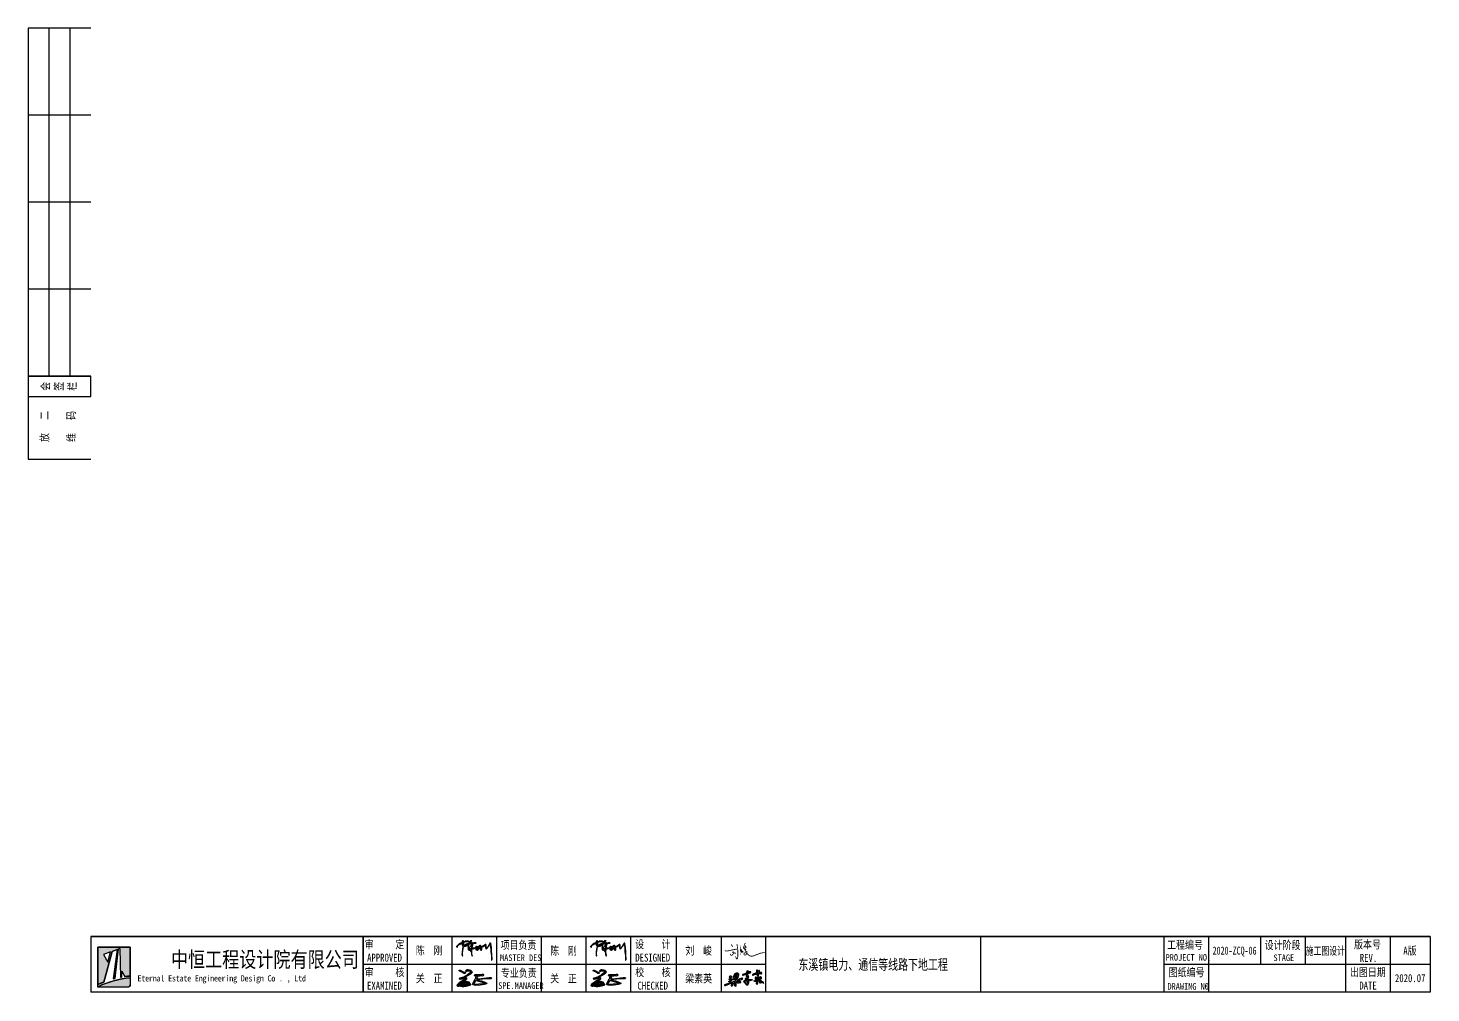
# Model space of a CAD drawing. Extents: x 1365 to 1768, y 184 to 461.
import ezdxf
from ezdxf.enums import TextEntityAlignment as Align

# ---------------------------------------------------------------- set-up
doc = ezdxf.new("R2010")
doc.units = 0
doc.header["$LTSCALE"] = 0.125
for name, color, linetype in [('pp-com', 7, 'Continuous'), ('PUB_TEXT', 7, 'Continuous'), ('PUB_TITLE', 4, 'Continuous'), ('TK', 7, 'Continuous')]:
    doc.layers.add(name, color=color, linetype=linetype)
doc.styles.add('统一文字', font='', dxfattribs={"width": 0.8})
doc.styles.get('统一文字').set_extended_font_data('SimSun')

# ---------------------------------------------------------------- blocks, each defined once
blk = doc.blocks.new('yu0')
at = {"layer": 'PUB_TEXT'}
h = blk.add_hatch(color=256, dxfattribs=at)
h.paths.add_polyline_path([(-695346, -302765), (-695346, -302276), (-695891, -302276), (-695891, -302910), (-695790, -302866), (-695653, -302351), (-695567, -302320), (-695632, -302814), (-695608, -302808), (-695552, -302314), (-695521, -302303), (-695508, -302786), (-695491, -302783), (-695490, -302683), (-695439, -302775), (-695346, -302765)])
h.paths.add_polyline_path([(-695722, -302533), (-695678, -302359), (-695796, -302402), (-695722, -302533)], flags=16)
h = blk.add_hatch(color=256, dxfattribs=at)
edge = h.paths.add_edge_path()
edge.add_line((-695346, -302795), (-695346, -302905))
edge.add_arc((-695396, -302905), 50, 270, 359.9999, ccw=False)
edge.add_line((-695396, -302955), (-695891, -302955))
edge.add_line((-695891, -302955), (-695891, -302945))
edge.add_arc((-695198, -304401), 1613, 95.2524, 115.4277, ccw=False)
edge.add_line((-695346, -302795), (-695346, -302795))
for p, q in [((-695521, -302303), (-695552, -302314)), ((-695521, -302303), (-695508, -302786)), ((-695678, -302359), (-695796, -302402)), ((-695796, -302402), (-695722, -302533)), ((-695653, -302351), (-695790, -302866)), ((-695722, -302533), (-695678, -302359)), ((-695567, -302320), (-695653, -302351)), ((-695567, -302320), (-695632, -302814)), ((-695552, -302314), (-695608, -302808)), ((-695490, -302683), (-695491, -302783)), ((-695490, -302683), (-695439, -302775))]:
    blk.add_line(p, q, dxfattribs=at)
for points in [[(-695346, -302765), (-695346, -302276), (-695891, -302276), (-695891, -302910), (-695790, -302866), (-695653, -302351), (-695567, -302320), (-695632, -302814), (-695608, -302808), (-695552, -302314), (-695521, -302303), (-695508, -302786), (-695491, -302783), (-695490, -302683), (-695439, -302775), (-695346, -302765)], [(-695722, -302533), (-695678, -302359), (-695796, -302402), (-695722, -302533)]]:
    blk.add_lwpolyline(points, close=True, dxfattribs=at)
for points in [[(-695891, -302276), (-695346, -302276), (-695346, -302905, -0.414214), (-695396, -302955), (-695891, -302955)], [(-695346, -302795), (-695346, -302905, -0.414213), (-695396, -302955), (-695891, -302955), (-695891, -302945, -0.08826), (-695346, -302795)]]:
    blk.add_lwpolyline(points, format="xyb", close=True, dxfattribs=at)
for centre, radius, start, end in [((-695236, -304278), 1517, 99.666, 100.3024), ((-695236, -304278), 1517, 94.1347, 97.664), ((-695198, -304401), 1613, 95.2524, 115.4277), ((-695236, -304278), 1517, 111.4156, 115.5581), ((-695236, -304278), 1517, 104.1709, 105.1224)]:
    blk.add_arc(centre, radius, start, end, dxfattribs=at)
blk = doc.blocks.new('cg')
h = blk.add_hatch(color=256)
h.dxf.hatch_style = 1
h.paths.add_polyline_path([(271372, 17706), (271376, 17714), (271376, 17726), (271399, 17755), (271507, 17819), (271508, 17810), (271508, 17804), (271504, 17780), (271512, 17764), (271517, 17753), (271541, 17733), (271539, 17735), (271534, 17730), (271522, 17630), (271511, 17574), (271508, 17538), (271508, 17477), (271512, 17473), (271513, 17460), (271519, 17456), (271526, 17456), (271526, 17461), (271525, 17465), (271520, 17469), (271520, 17475), (271520, 17480), (271516, 17484), (271516, 17512), (271520, 17512), (271521, 17539), (271546, 17712), (271558, 17726), (271591, 17725), (271607, 17730), (271642, 17742), (271668, 17751), (271692, 17776), (271696, 17775), (271681, 17696), (271677, 17663), (271684, 17663), (271693, 17662), (271796, 17763), (271796, 17763), (271800, 17764), (271801, 17757), (271797, 17752), (271787, 17728), (271784, 17707), (271780, 17679), (271780, 17662), (271777, 17659), (271687, 17642), (271687, 17624), (271699, 17623), (271717, 17617), (271738, 17604), (271759, 17573), (271777, 17541), (271777, 17509), (271782, 17487), (271791, 17449), (271807, 17449), (271807, 17458), (271803, 17464), (271794, 17506), (271791, 17565), (271794, 17645), (271794, 17654), (271830, 17653), (271902, 17680), (271902, 17636), (271909, 17628), (271920, 17628), (271930, 17628), (271936, 17640), (271936, 17640), (271936, 17626), (271944, 17620), (271950, 17618), (271957, 17618), (271985, 17648), (271998, 17679), (271998, 17679), (272049, 17615), (272062, 17615), (272072, 17621), (272073, 17699), (272116, 17718), (272162, 17749), (272173, 17756), (272183, 17756), (272183, 17744), (272183, 17739), (272183, 17734), (272183, 17681), (272192, 17659), (272211, 17653), (272221, 17659), (272270, 17716), (272293, 17762), (272301, 17779), (272309, 17788), (272320, 17788), (272334, 17632), (272336, 17563), (272352, 17461), (272355, 17358), (272351, 17349), (272351, 17338), (272351, 17327), (272362, 17332), (272362, 17342), (272362, 17342), (272369, 17350), (272364, 17499), (272358, 17584), (272351, 17683), (272334, 17806), (272333, 17815), (272326, 17820), (272320, 17824), (272287, 17773), (272256, 17722), (272243, 17702), (272228, 17690), (272228, 17682), (272222, 17677), (272213, 17673), (272206, 17673), (272201, 17678), (272201, 17685), (272201, 17689), (272199, 17762), (272193, 17773), (272183, 17773), (272099, 17724), (272087, 17718), (272081, 17715), (272071, 17711), (272063, 17711), (272054, 17734), (272049, 17741), (272037, 17747), (272020, 17747), (272015, 17747), (272000, 17737), (271987, 17727), (271968, 17708), (271950, 17708), (271942, 17707), (271942, 17666), (271938, 17661), (271927, 17651), (271921, 17647), (271918, 17647), (271915, 17660), (271915, 17673), (271917, 17683), (271918, 17688), (271921, 17696), (271926, 17702), (271930, 17706), (271930, 17713), (271922, 17718), (271915, 17718), (271909, 17718), (271904, 17709), (271904, 17701), (271904, 17693), (271900, 17693), (271865, 17677), (271845, 17673), (271819, 17669), (271810, 17669), (271801, 17673), (271797, 17680), (271815, 17755), (271819, 17772), (271821, 17783), (271814, 17786), (271802, 17784), (271785, 17772), (271737, 17718), (271720, 17699), (271705, 17690), (271694, 17684), (271694, 17709), (271712, 17786), (271744, 17797), (271756, 17801), (271781, 17801), (271819, 17807), (271841, 17810), (271871, 17815), (271891, 17815), (271903, 17820), (271911, 17823), (271898, 17830), (271881, 17830), (271860, 17826), (271835, 17820), (271811, 17822), (271786, 17822), (271764, 17817), (271752, 17814), (271736, 17810), (271723, 17810), (271735, 17843), (271747, 17855), (271752, 17861), (271767, 17866), (271780, 17871), (271794, 17879), (271794, 17887), (271785, 17887), (271769, 17886), (271749, 17883), (271738, 17875), (271730, 17864), (271723, 17855), (271723, 17850), (271711, 17858), (271705, 17862), (271690, 17872), (271671, 17872), (271621, 17875), (271599, 17870), (271585, 17863), (271558, 17858), (271552, 17858), (271546, 17881), (271546, 17881), (271528, 17885), (271518, 17879), (271515, 17870), (271512, 17861), (271512, 17842), (271512, 17836), (271465, 17817), (271427, 17793), (271384, 17758), (271363, 17738), (271350, 17723), (271347, 17721), (271344, 17716), (271347, 17710), (271353, 17706), (271363, 17702), (271374, 17702), (271372, 17706)])
h.paths.add_polyline_path([(271755, 17631), (271770, 17632), (271777, 17618), (271779, 17606), (271779, 17594), (271763, 17605), (271747, 17616), (271746, 17631)], flags=16)
h.paths.add_polyline_path([(271575, 17741), (271605, 17756), (271618, 17762), (271629, 17767), (271644, 17771), (271649, 17773), (271659, 17778), (271668, 17778), (271671, 17778), (271671, 17771), (271666, 17771), (271655, 17766), (271647, 17762), (271637, 17756), (271624, 17749), (271614, 17744), (271601, 17742), (271587, 17739), (271575, 17741)], flags=16)
h.paths.add_polyline_path([(271555, 17753), (271556, 17836), (271559, 17842), (271565, 17847), (271630, 17860), (271646, 17860), (271670, 17860), (271681, 17859), (271691, 17853), (271701, 17847), (271713, 17839), (271713, 17822), (271713, 17812), (271697, 17799), (271658, 17799), (271643, 17789), (271628, 17789), (271610, 17780), (271597, 17772), (271580, 17762), (271571, 17757), (271555, 17753)], flags=16)
h.paths.add_polyline_path([(271518, 17822), (271520, 17825), (271527, 17828), (271532, 17831), (271535, 17833), (271539, 17826), (271539, 17823), (271539, 17755), (271534, 17758), (271530, 17762), (271523, 17774), (271520, 17777), (271520, 17782), (271518, 17785), (271518, 17822)], flags=16)
h.paths.add_polyline_path([(271534, 17866), (271529, 17863), (271528, 17860), (271525, 17857), (271524, 17852), (271525, 17847), (271527, 17845), (271530, 17845), (271533, 17845), (271535, 17850), (271537, 17855), (271539, 17860), (271539, 17864), (271537, 17866), (271534, 17866)], flags=16)
h.paths.add_polyline_path([(271981, 17681), (271976, 17687), (271972, 17684), (271964, 17678), (271955, 17670), (271948, 17664), (271948, 17652), (271943, 17643), (271943, 17636), (271950, 17636), (271957, 17636), (271965, 17648), (271975, 17662), (271975, 17672), (271983, 17678)], flags=16)
h.paths.add_polyline_path([(271999, 17716), (272008, 17725), (272015, 17732), (272028, 17729), (272039, 17727), (272044, 17718), (272048, 17709), (272044, 17707), (272034, 17704), (272027, 17703), (272016, 17703), (272009, 17703), (272006, 17708), (271999, 17715)], flags=16)
h.paths.add_polyline_path([(272017, 17680), (272019, 17684), (272027, 17684), (272041, 17688), (272046, 17690), (272057, 17690), (272057, 17677), (272059, 17663), (272063, 17646), (272058, 17636), (272054, 17631), (272047, 17635), (272039, 17650), (272032, 17663), (272023, 17671), (272017, 17680)], flags=16)
for points in [[(271372, 17706), (271376, 17714), (271376, 17726), (271399, 17755), (271507, 17819), (271508, 17810), (271508, 17804), (271504, 17780), (271512, 17764), (271517, 17753), (271541, 17733), (271539, 17735), (271534, 17730), (271522, 17630), (271511, 17574), (271508, 17538), (271508, 17477), (271512, 17473), (271513, 17460), (271519, 17456), (271526, 17456), (271526, 17461), (271525, 17465), (271520, 17469), (271520, 17475), (271520, 17480), (271516, 17484), (271516, 17512), (271520, 17512), (271521, 17539), (271546, 17712), (271558, 17726), (271591, 17725), (271607, 17730), (271642, 17742), (271668, 17751), (271692, 17776), (271696, 17775), (271681, 17696), (271677, 17663), (271684, 17663), (271693, 17662), (271796, 17763), (271796, 17763), (271800, 17764), (271801, 17757), (271797, 17752), (271787, 17728), (271784, 17707), (271780, 17679), (271780, 17662), (271777, 17659), (271687, 17642), (271687, 17624), (271699, 17623), (271717, 17617), (271738, 17604), (271759, 17573), (271777, 17541), (271777, 17509), (271782, 17487), (271791, 17449), (271807, 17449), (271807, 17458), (271803, 17464), (271794, 17506), (271791, 17565), (271794, 17645), (271794, 17654), (271830, 17653), (271902, 17680), (271902, 17636), (271909, 17628), (271920, 17628), (271930, 17628), (271936, 17640), (271936, 17640), (271936, 17626), (271944, 17620), (271950, 17618), (271957, 17618), (271985, 17648), (271998, 17679), (271998, 17679), (272049, 17615), (272062, 17615), (272072, 17621), (272073, 17699), (272116, 17718), (272162, 17749), (272173, 17756), (272183, 17756), (272183, 17744), (272183, 17739), (272183, 17734), (272183, 17681), (272192, 17659), (272211, 17653), (272221, 17659), (272270, 17716), (272293, 17762), (272301, 17779), (272309, 17788), (272320, 17788), (272334, 17632), (272336, 17563), (272352, 17461), (272355, 17358), (272351, 17349), (272351, 17338), (272351, 17327), (272362, 17332), (272362, 17342), (272362, 17342), (272369, 17350), (272364, 17499), (272358, 17584), (272351, 17683), (272334, 17806), (272333, 17815), (272326, 17820), (272320, 17824), (272287, 17773), (272256, 17722), (272243, 17702), (272228, 17690), (272228, 17682), (272222, 17677), (272213, 17673), (272206, 17673), (272201, 17678), (272201, 17685), (272201, 17689), (272199, 17762), (272193, 17773), (272183, 17773), (272099, 17724), (272087, 17718), (272081, 17715), (272071, 17711), (272063, 17711), (272054, 17734), (272049, 17741), (272037, 17747), (272020, 17747), (272015, 17747), (272000, 17737), (271987, 17727), (271968, 17708), (271950, 17708), (271942, 17707), (271942, 17666), (271938, 17661), (271927, 17651), (271921, 17647), (271918, 17647), (271915, 17660), (271915, 17673), (271917, 17683), (271918, 17688), (271921, 17696), (271926, 17702), (271930, 17706), (271930, 17713), (271922, 17718), (271915, 17718), (271909, 17718), (271904, 17709), (271904, 17701), (271904, 17693), (271900, 17693), (271865, 17677), (271845, 17673), (271819, 17669), (271810, 17669), (271801, 17673), (271797, 17680), (271815, 17755), (271819, 17772), (271821, 17783), (271814, 17786), (271802, 17784), (271785, 17772), (271737, 17718), (271720, 17699), (271705, 17690), (271694, 17684), (271694, 17709), (271712, 17786), (271744, 17797), (271756, 17801), (271781, 17801), (271819, 17807), (271841, 17810), (271871, 17815), (271891, 17815), (271903, 17820), (271911, 17823), (271898, 17830), (271881, 17830), (271860, 17826), (271835, 17820), (271811, 17822), (271786, 17822), (271764, 17817), (271752, 17814), (271736, 17810), (271723, 17810), (271735, 17843), (271747, 17855), (271752, 17861), (271767, 17866), (271780, 17871), (271794, 17879), (271794, 17887), (271785, 17887), (271769, 17886), (271749, 17883), (271738, 17875), (271730, 17864), (271723, 17855), (271723, 17850), (271711, 17858), (271705, 17862), (271690, 17872), (271671, 17872), (271621, 17875), (271599, 17870), (271585, 17863), (271558, 17858), (271552, 17858), (271546, 17881), (271546, 17881), (271528, 17885), (271518, 17879), (271515, 17870), (271512, 17861), (271512, 17842), (271512, 17836), (271465, 17817), (271427, 17793), (271384, 17758), (271363, 17738), (271350, 17723), (271347, 17721), (271344, 17716), (271347, 17710), (271353, 17706), (271363, 17702), (271374, 17702), (271372, 17706)], [(271518, 17822), (271520, 17825), (271527, 17828), (271532, 17831), (271535, 17833), (271539, 17826), (271539, 17823), (271539, 17755), (271534, 17758), (271530, 17762), (271523, 17774), (271520, 17777), (271520, 17782), (271518, 17785), (271518, 17822)], [(271534, 17866), (271529, 17863), (271528, 17860), (271525, 17857), (271524, 17852), (271525, 17847), (271527, 17845), (271530, 17845), (271533, 17845), (271535, 17850), (271537, 17855), (271539, 17860), (271539, 17864), (271537, 17866), (271534, 17866)], [(271555, 17753), (271556, 17836), (271559, 17842), (271565, 17847), (271630, 17860), (271646, 17860), (271670, 17860), (271681, 17859), (271691, 17853), (271701, 17847), (271713, 17839), (271713, 17822), (271713, 17812), (271697, 17799), (271658, 17799), (271643, 17789), (271628, 17789), (271610, 17780), (271597, 17772), (271580, 17762), (271571, 17757), (271555, 17753)], [(271575, 17741), (271605, 17756), (271618, 17762), (271629, 17767), (271644, 17771), (271649, 17773), (271659, 17778), (271668, 17778), (271671, 17778), (271671, 17771), (271666, 17771), (271655, 17766), (271647, 17762), (271637, 17756), (271624, 17749), (271614, 17744), (271601, 17742), (271587, 17739), (271575, 17741)], [(271755, 17631), (271770, 17632), (271777, 17618), (271779, 17606), (271779, 17594), (271763, 17605), (271747, 17616), (271746, 17631)], [(271981, 17681), (271976, 17687), (271972, 17684), (271964, 17678), (271955, 17670), (271948, 17664), (271948, 17652), (271943, 17643), (271943, 17636), (271950, 17636), (271957, 17636), (271965, 17648), (271975, 17662), (271975, 17672), (271983, 17678)], [(271999, 17716), (272008, 17725), (272015, 17732), (272028, 17729), (272039, 17727), (272044, 17718), (272048, 17709), (272044, 17707), (272034, 17704), (272027, 17703), (272016, 17703), (272009, 17703), (272006, 17708), (271999, 17715)], [(272017, 17680), (272019, 17684), (272027, 17684), (272041, 17688), (272046, 17690), (272057, 17690), (272057, 17677), (272059, 17663), (272063, 17646), (272058, 17636), (272054, 17631), (272047, 17635), (272039, 17650), (272032, 17663), (272023, 17671), (272017, 17680)]]:
    blk.add_lwpolyline(points, close=True)
blk = doc.blocks.new('lsy')
h = blk.add_hatch(color=256)
h.dxf.hatch_style = 1
h.paths.add_polyline_path([(271583, 16899), (271592, 16889), (271602, 16889), (271621, 16889), (271632, 16886), (271642, 16893), (271642, 16907), (271630, 16918), (271612, 16918), (271598, 16918), (271583, 16899)], flags=17)
h.paths.add_polyline_path([(271592, 16857), (271639, 16856), (271648, 16856), (271648, 16851), (271648, 16844), (271631, 16840), (271621, 16838), (271612, 16835), (271599, 16833), (271588, 16839), (271588, 16845), (271584, 16855), (271592, 16857)], flags=17)
h.paths.add_polyline_path([(271590, 16801), (271599, 16799), (271601, 16807), (271620, 16815), (271635, 16821), (271657, 16843), (271662, 16849), (271667, 16854), (271672, 16854), (271675, 16849), (271671, 16843), (271657, 16831), (271650, 16824), (271638, 16813), (271615, 16793), (271606, 16787), (271594, 16782), (271585, 16782), (271575, 16782), (271575, 16791), (271575, 16797), (271575, 16801), (271590, 16801)], flags=17)
h.paths.add_polyline_path([(271679, 16912), (271679, 16902), (271680, 16891), (271687, 16889), (271693, 16889), (271707, 16897), (271720, 16900), (271733, 16902), (271736, 16902), (271739, 16889), (271739, 16884), (271714, 16857), (271704, 16853), (271698, 16847), (271685, 16851), (271687, 16843), (271691, 16839), (271698, 16839), (271718, 16847), (271730, 16852), (271740, 16867), (271748, 16879), (271755, 16892), (271759, 16900), (271765, 16898), (271769, 16896), (271775, 16910), (271766, 16914), (271766, 16934), (271750, 16939), (271747, 16932), (271751, 16923), (271754, 16919), (271738, 16918), (271723, 16918), (271711, 16918), (271704, 16911), (271696, 16911), (271688, 16911), (271679, 16911), (271679, 16902), (271680, 16891)], flags=17)
h.paths.add_polyline_path([(271703, 16925), (271712, 16929), (271715, 16935), (271715, 16944), (271719, 16950), (271739, 16960), (271753, 16966), (271772, 16969), (271786, 16969), (271795, 16969), (271795, 16957), (271779, 16896), (271770, 16871), (271745, 16832), (271735, 16832), (271728, 16832), (271731, 16798), (271473, 16712), (271477, 16702), (271487, 16696), (271496, 16696), (271661, 16759), (271668, 16762), (271676, 16757), (271663, 16750), (271648, 16741), (271642, 16725), (271640, 16713), (271636, 16699), (271636, 16690), (271647, 16686), (271657, 16686), (271662, 16695), (271662, 16709), (271662, 16723), (271671, 16734), (271678, 16742), (271686, 16745), (271695, 16749), (271699, 16740), (271705, 16714), (271707, 16702), (271721, 16691), (271742, 16679), (271755, 16686), (271752, 16758), (271753, 16767), (271753, 16772), (271774, 16771), (271787, 16763), (271805, 16762), (271823, 16762), (271843, 16766), (271866, 16772), (271866, 16782), (271843, 16782), (271827, 16782), (271807, 16777), (271786, 16785), (271768, 16785), (271761, 16792), (271861, 16831), (271887, 16844), (271900, 16852), (271910, 16859), (271897, 16879), (271889, 16871), (271866, 16860), (271843, 16853), (271830, 16849), (271805, 16831), (271778, 16823), (271759, 16817), (271756, 16828), (271789, 16874), (271807, 16925), (271815, 16948), (271813, 16968), (271799, 16981), (271791, 16989), (271771, 16989), (271751, 16989), (271716, 16972), (271709, 16959), (271704, 16951), (271701, 16939), (271699, 16934), (271695, 16928), (271698, 16925), (271703, 16925)])
h.paths.add_polyline_path([(271708, 16774), (271707, 16765), (271711, 16752), (271716, 16743), (271724, 16730), (271724, 16711), (271724, 16704), (271733, 16704), (271737, 16712), (271737, 16724), (271739, 16741), (271739, 16756), (271738, 16766), (271738, 16775), (271723, 16780), (271717, 16780), (271708, 16774)], flags=16)
h.paths.add_polyline_path([(271911, 16960), (271905, 16955), (271905, 16948), (271905, 16939), (271915, 16936), (271921, 16940), (271945, 16948), (271962, 16957), (271987, 16965), (271994, 16967), (271998, 16972), (272005, 16967), (272005, 16953), (272005, 16941), (272000, 16933), (271994, 16933), (271987, 16930), (271987, 16918), (271992, 16912), (272002, 16912), (272006, 16921), (272004, 16916), (272004, 16899), (272004, 16889), (272004, 16880), (272012, 16880), (272019, 16894), (272019, 16906), (272019, 16918), (272019, 16918), (272033, 16911), (272033, 16903), (272033, 16893), (272034, 16883), (272020, 16866), (272016, 16860), (272004, 16860), (271993, 16859), (271993, 16851), (271992, 16844), (272007, 16844), (272021, 16851), (272035, 16867), (272041, 16878), (272046, 16889), (272053, 16906), (272048, 16919), (272036, 16934), (272026, 16934), (272021, 16946), (272021, 16977), (272028, 16981), (272042, 16985), (272086, 16998), (272097, 17006), (272097, 17018), (272083, 17018), (272071, 17018), (272062, 17018), (272050, 17031), (272037, 17037), (272026, 17042), (272009, 17035), (272003, 17027), (271999, 17012), (271999, 16999), (271997, 16991), (271911, 16960)])
h.paths.add_polyline_path([(272036, 17022), (272025, 17017), (272021, 17010), (272021, 17003), (272021, 16997), (272025, 16995), (272041, 16998), (272052, 17003), (272063, 17006), (272059, 17013), (272050, 17018), (272041, 17021), (272036, 17022)], flags=16)
h.paths.add_polyline_path([(271989, 16851), (271985, 16860), (271983, 16865), (271970, 16860), (271966, 16853), (271969, 16844), (271976, 16836), (271980, 16831), (271980, 16825), (271974, 16820), (271940, 16808), (271930, 16794), (271932, 16787), (272000, 16712), (272013, 16712), (272027, 16712), (272034, 16712), (272047, 16742), (272050, 16757), (272050, 16774), (272036, 16792), (272027, 16803), (272022, 16810), (272022, 16810), (272050, 16817), (272087, 16817), (272142, 16831), (272005, 16831), (271991, 16838), (271988, 16843), (271988, 16847), (271989, 16851)])
h.paths.add_polyline_path([(271983, 16805), (271988, 16808), (271998, 16808), (272006, 16804), (272006, 16797), (272015, 16787), (272015, 16778), (272024, 16769), (272024, 16759), (272032, 16744), (272032, 16733), (272017, 16725), (272006, 16729), (271998, 16738), (271986, 16749), (271974, 16756), (271966, 16760), (271963, 16774), (271960, 16786), (271960, 16794), (271968, 16799), (271983, 16805), (271985, 16807)], flags=16)
h.paths.add_polyline_path([(272151, 16964), (272145, 16960), (272142, 16951), (272143, 16944), (272143, 16944), (272153, 16944), (272161, 16947), (272174, 16952), (272191, 16960), (272203, 16964), (272217, 16970), (272240, 16980), (272247, 16980), (272252, 16973), (272252, 16960), (272252, 16938), (272260, 16929), (272268, 16929), (272264, 16913), (272274, 16918), (272281, 16932), (272281, 16950), (272287, 16968), (272289, 16977), (272294, 16982), (272312, 16982), (272329, 16983), (272339, 16979), (272339, 16972), (272357, 16972), (272362, 16983), (272351, 17003), (272323, 17007), (272301, 17007), (272294, 17003), (272294, 17016), (272294, 17026), (272303, 17035), (272302, 17053), (272286, 17051), (272280, 17044), (272275, 17028), (272275, 17013), (272271, 17003), (272262, 17003), (272262, 17028), (272258, 17049), (272256, 17059), (272237, 17059), (272237, 17050), (272237, 17036), (272237, 17019), (272241, 16998), (272233, 16997), (272151, 16964)])
h.paths.add_polyline_path([(272273, 16982), (272263, 16982), (272261, 16974), (272260, 16968), (272263, 16956), (272267, 16956), (272271, 16961), (272273, 16968), (272273, 16976), (272273, 16982), (272273, 16982)], flags=16)
h.paths.add_polyline_path([(272226, 16900), (272217, 16899), (272214, 16896), (272207, 16892), (272202, 16883), (272202, 16877), (272202, 16853), (272212, 16847), (272218, 16843), (272229, 16839), (272240, 16839), (272254, 16845), (272251, 16852), (272238, 16853), (272228, 16853), (272221, 16864), (272216, 16872), (272216, 16877), (272220, 16882), (272226, 16885), (272232, 16889), (272232, 16896), (272226, 16900)], flags=17)
h.paths.add_polyline_path([(272271, 16907), (272278, 16908), (272285, 16903), (272291, 16896), (272294, 16892), (272285, 16887), (272285, 16887), (272277, 16877), (272276, 16867), (272276, 16842), (272276, 16842), (272276, 16842), (272269, 16817), (272269, 16817), (272296, 16818), (272319, 16818), (272343, 16818), (272343, 16818), (272343, 16806), (272323, 16798), (272310, 16795), (272287, 16798), (272269, 16800), (272269, 16800), (272261, 16777), (272260, 16764), (272260, 16748), (272250, 16729), (272247, 16722), (272236, 16740), (272236, 16748), (272236, 16760), (272244, 16776), (272244, 16790), (272207, 16790), (272195, 16790), (272185, 16798), (272175, 16806), (272178, 16811), (272178, 16811), (272197, 16819), (272211, 16826), (272230, 16827), (272243, 16830), (272253, 16832), (272258, 16833), (272268, 16846), (272262, 16850), (272262, 16860), (272262, 16881), (272269, 16895), (272271, 16907)])
h.paths.add_polyline_path([(272249, 16820), (272232, 16818), (272223, 16816), (272222, 16812), (272230, 16811), (272243, 16811), (272251, 16811), (272253, 16816), (272253, 16821), (272249, 16820)], flags=16)
h.paths.add_polyline_path([(272274, 16824), (272300, 16835), (272306, 16838), (272323, 16845), (272332, 16850), (272344, 16859), (272351, 16865), (272355, 16876), (272355, 16891), (272348, 16895), (272339, 16901), (272326, 16901), (272314, 16893), (272298, 16886), (272288, 16882), (272287, 16877), (272280, 16871), (272278, 16837), (272274, 16824)])
h.paths.add_polyline_path([(272285, 16864), (272288, 16869), (272301, 16877), (272309, 16882), (272322, 16883), (272333, 16883), (272336, 16876), (272332, 16868), (272319, 16858), (272304, 16847), (272290, 16847), (272282, 16843), (272282, 16843), (272280, 16852), (272280, 16857), (272285, 16864), (272285, 16864)], flags=16)
h.paths.add_polyline_path([(272316, 16763), (272332, 16764), (272346, 16765), (272364, 16765), (272379, 16765), (272387, 16765), (272393, 16758), (272398, 16750), (272407, 16746), (272407, 16746), (272404, 16762), (272397, 16776), (272384, 16784), (272362, 16788), (272336, 16788), (272313, 16788), (272308, 16788), (272306, 16775), (272308, 16769), (272316, 16763), (272332, 16764)])
for points in [[(271703, 16925), (271712, 16929), (271715, 16935), (271715, 16944), (271719, 16950), (271739, 16960), (271753, 16966), (271772, 16969), (271786, 16969), (271795, 16969), (271795, 16957), (271779, 16896), (271770, 16871), (271745, 16832), (271735, 16832), (271728, 16832), (271731, 16798), (271473, 16712), (271477, 16702), (271487, 16696), (271496, 16696), (271661, 16759), (271668, 16762), (271676, 16757), (271663, 16750), (271648, 16741), (271642, 16725), (271640, 16713), (271636, 16699), (271636, 16690), (271647, 16686), (271657, 16686), (271662, 16695), (271662, 16709), (271662, 16723), (271671, 16734), (271678, 16742), (271686, 16745), (271695, 16749), (271699, 16740), (271705, 16714), (271707, 16702), (271721, 16691), (271742, 16679), (271755, 16686), (271752, 16758), (271753, 16767), (271753, 16772), (271774, 16771), (271787, 16763), (271805, 16762), (271823, 16762), (271843, 16766), (271866, 16772), (271866, 16782), (271843, 16782), (271827, 16782), (271807, 16777), (271786, 16785), (271768, 16785), (271761, 16792), (271861, 16831), (271887, 16844), (271900, 16852), (271910, 16859), (271897, 16879), (271889, 16871), (271866, 16860), (271843, 16853), (271830, 16849), (271805, 16831), (271778, 16823), (271759, 16817), (271756, 16828), (271789, 16874), (271807, 16925), (271815, 16948), (271813, 16968), (271799, 16981), (271791, 16989), (271771, 16989), (271751, 16989), (271716, 16972), (271709, 16959), (271704, 16951), (271701, 16939), (271699, 16934), (271695, 16928), (271698, 16925), (271703, 16925)], [(271911, 16960), (271905, 16955), (271905, 16948), (271905, 16939), (271915, 16936), (271921, 16940), (271945, 16948), (271962, 16957), (271987, 16965), (271994, 16967), (271998, 16972), (272005, 16967), (272005, 16953), (272005, 16941), (272000, 16933), (271994, 16933), (271987, 16930), (271987, 16918), (271992, 16912), (272002, 16912), (272006, 16921), (272004, 16916), (272004, 16899), (272004, 16889), (272004, 16880), (272012, 16880), (272019, 16894), (272019, 16906), (272019, 16918), (272019, 16918), (272033, 16911), (272033, 16903), (272033, 16893), (272034, 16883), (272020, 16866), (272016, 16860), (272004, 16860), (271993, 16859), (271993, 16851), (271992, 16844), (272007, 16844), (272021, 16851), (272035, 16867), (272041, 16878), (272046, 16889), (272053, 16906), (272048, 16919), (272036, 16934), (272026, 16934), (272021, 16946), (272021, 16977), (272028, 16981), (272042, 16985), (272086, 16998), (272097, 17006), (272097, 17018), (272083, 17018), (272071, 17018), (272062, 17018), (272050, 17031), (272037, 17037), (272026, 17042), (272009, 17035), (272003, 17027), (271999, 17012), (271999, 16999), (271997, 16991), (271911, 16960)], [(272036, 17022), (272025, 17017), (272021, 17010), (272021, 17003), (272021, 16997), (272025, 16995), (272041, 16998), (272052, 17003), (272063, 17006), (272059, 17013), (272050, 17018), (272041, 17021), (272036, 17022)], [(272151, 16964), (272145, 16960), (272142, 16951), (272143, 16944), (272143, 16944), (272153, 16944), (272161, 16947), (272174, 16952), (272191, 16960), (272203, 16964), (272217, 16970), (272240, 16980), (272247, 16980), (272252, 16973), (272252, 16960), (272252, 16938), (272260, 16929), (272268, 16929), (272264, 16913), (272274, 16918), (272281, 16932), (272281, 16950), (272287, 16968), (272289, 16977), (272294, 16982), (272312, 16982), (272329, 16983), (272339, 16979), (272339, 16972), (272357, 16972), (272362, 16983), (272351, 17003), (272323, 17007), (272301, 17007), (272294, 17003), (272294, 17016), (272294, 17026), (272303, 17035), (272302, 17053), (272286, 17051), (272280, 17044), (272275, 17028), (272275, 17013), (272271, 17003), (272262, 17003), (272262, 17028), (272258, 17049), (272256, 17059), (272237, 17059), (272237, 17050), (272237, 17036), (272237, 17019), (272241, 16998), (272233, 16997), (272151, 16964)], [(272273, 16982), (272263, 16982), (272261, 16974), (272260, 16968), (272263, 16956), (272267, 16956), (272271, 16961), (272273, 16968), (272273, 16976), (272273, 16982), (272273, 16982)], [(271590, 16801), (271599, 16799), (271601, 16807), (271620, 16815), (271635, 16821), (271657, 16843), (271662, 16849), (271667, 16854), (271672, 16854), (271675, 16849), (271671, 16843), (271657, 16831), (271650, 16824), (271638, 16813), (271615, 16793), (271606, 16787), (271594, 16782), (271585, 16782), (271575, 16782), (271575, 16791), (271575, 16797), (271575, 16801), (271590, 16801)], [(271583, 16899), (271592, 16889), (271602, 16889), (271621, 16889), (271632, 16886), (271642, 16893), (271642, 16907), (271630, 16918), (271612, 16918), (271598, 16918), (271583, 16899)], [(271592, 16857), (271639, 16856), (271648, 16856), (271648, 16851), (271648, 16844), (271631, 16840), (271621, 16838), (271612, 16835), (271599, 16833), (271588, 16839), (271588, 16845), (271584, 16855), (271592, 16857)], [(271679, 16912), (271679, 16902), (271680, 16891), (271687, 16889), (271693, 16889), (271707, 16897), (271720, 16900), (271733, 16902), (271736, 16902), (271739, 16889), (271739, 16884), (271714, 16857), (271704, 16853), (271698, 16847), (271685, 16851), (271687, 16843), (271691, 16839), (271698, 16839), (271718, 16847), (271730, 16852), (271740, 16867), (271748, 16879), (271755, 16892), (271759, 16900), (271765, 16898), (271769, 16896), (271775, 16910), (271766, 16914), (271766, 16934), (271750, 16939), (271747, 16932), (271751, 16923), (271754, 16919), (271738, 16918), (271723, 16918), (271711, 16918), (271704, 16911), (271696, 16911), (271688, 16911), (271679, 16911), (271679, 16902), (271680, 16891)], [(271708, 16774), (271707, 16765), (271711, 16752), (271716, 16743), (271724, 16730), (271724, 16711), (271724, 16704), (271733, 16704), (271737, 16712), (271737, 16724), (271739, 16741), (271739, 16756), (271738, 16766), (271738, 16775), (271723, 16780), (271717, 16780), (271708, 16774)], [(271989, 16851), (271985, 16860), (271983, 16865), (271970, 16860), (271966, 16853), (271969, 16844), (271976, 16836), (271980, 16831), (271980, 16825), (271974, 16820), (271940, 16808), (271930, 16794), (271932, 16787), (272000, 16712), (272013, 16712), (272027, 16712), (272034, 16712), (272047, 16742), (272050, 16757), (272050, 16774), (272036, 16792), (272027, 16803), (272022, 16810), (272022, 16810), (272050, 16817), (272087, 16817), (272142, 16831), (272005, 16831), (271991, 16838), (271988, 16843), (271988, 16847), (271989, 16851)], [(271983, 16805), (271988, 16808), (271998, 16808), (272006, 16804), (272006, 16797), (272015, 16787), (272015, 16778), (272024, 16769), (272024, 16759), (272032, 16744), (272032, 16733), (272017, 16725), (272006, 16729), (271998, 16738), (271986, 16749), (271974, 16756), (271966, 16760), (271963, 16774), (271960, 16786), (271960, 16794), (271968, 16799), (271983, 16805), (271985, 16807)], [(272271, 16907), (272278, 16908), (272285, 16903), (272291, 16896), (272294, 16892), (272285, 16887), (272285, 16887), (272277, 16877), (272276, 16867), (272276, 16842), (272276, 16842), (272276, 16842), (272269, 16817), (272269, 16817), (272296, 16818), (272319, 16818), (272343, 16818), (272343, 16818), (272343, 16806), (272323, 16798), (272310, 16795), (272287, 16798), (272269, 16800), (272269, 16800), (272261, 16777), (272260, 16764), (272260, 16748), (272250, 16729), (272247, 16722), (272236, 16740), (272236, 16748), (272236, 16760), (272244, 16776), (272244, 16790), (272207, 16790), (272195, 16790), (272185, 16798), (272175, 16806), (272178, 16811), (272178, 16811), (272197, 16819), (272211, 16826), (272230, 16827), (272243, 16830), (272253, 16832), (272258, 16833), (272268, 16846), (272262, 16850), (272262, 16860), (272262, 16881), (272269, 16895), (272271, 16907)], [(272226, 16900), (272217, 16899), (272214, 16896), (272207, 16892), (272202, 16883), (272202, 16877), (272202, 16853), (272212, 16847), (272218, 16843), (272229, 16839), (272240, 16839), (272254, 16845), (272251, 16852), (272238, 16853), (272228, 16853), (272221, 16864), (272216, 16872), (272216, 16877), (272220, 16882), (272226, 16885), (272232, 16889), (272232, 16896), (272226, 16900)], [(272249, 16820), (272232, 16818), (272223, 16816), (272222, 16812), (272230, 16811), (272243, 16811), (272251, 16811), (272253, 16816), (272253, 16821), (272249, 16820)], [(272274, 16824), (272300, 16835), (272306, 16838), (272323, 16845), (272332, 16850), (272344, 16859), (272351, 16865), (272355, 16876), (272355, 16891), (272348, 16895), (272339, 16901), (272326, 16901), (272314, 16893), (272298, 16886), (272288, 16882), (272287, 16877), (272280, 16871), (272278, 16837), (272274, 16824)], [(272285, 16864), (272288, 16869), (272301, 16877), (272309, 16882), (272322, 16883), (272333, 16883), (272336, 16876), (272332, 16868), (272319, 16858), (272304, 16847), (272290, 16847), (272282, 16843), (272282, 16843), (272280, 16852), (272280, 16857), (272285, 16864), (272285, 16864)], [(272316, 16763), (272332, 16764), (272346, 16765), (272364, 16765), (272379, 16765), (272387, 16765), (272393, 16758), (272398, 16750), (272407, 16746), (272407, 16746), (272404, 16762), (272397, 16776), (272384, 16784), (272362, 16788), (272336, 16788), (272313, 16788), (272308, 16788), (272306, 16775), (272308, 16769), (272316, 16763), (272332, 16764)]]:
    blk.add_lwpolyline(points, close=True)
blk = doc.blocks.new('关正')
at = {"layer": 'pp-com'}
h = blk.add_hatch(color=256, dxfattribs=at)
h.paths.add_polyline_path([(36469, 17566), (36736, 17510), (36903, 17556), (37018, 17631), (37074, 17762), (37013, 17873), (36928, 17953), (36671, 17953), (36555, 18044), (35957, 18355), (35206, 18699), (35075, 18683), (34914, 18683), (34828, 18557), (34843, 18451), (35034, 18381), (35186, 18331), (35367, 18215), (35629, 18124), (36273, 17767)], flags=17)
h.paths.add_polyline_path([(37844, 17034), (36216, 16137), (35940, 16038), (35625, 15949), (35112, 15851), (34885, 15733), (34885, 15575), (35072, 15496), (35250, 15476), (35536, 15555), (35930, 15654), (36345, 15792), (36729, 15831), (37025, 15782), (37094, 15624), (36749, 15338), (34924, 14124), (34233, 13582), (34007, 13257), (34145, 13089), (34431, 13011), (34746, 13011), (35042, 13060), (35338, 12981), (35594, 12942), (35890, 12843), (36561, 12843), (37340, 13001), (38751, 13336), (39086, 13493), (39046, 13700), (38672, 13691), (38228, 13503), (37173, 13287), (36393, 13158), (35880, 13149), (35752, 13296), (36127, 13385), (37922, 13858), (38484, 13976), (38711, 14164), (38317, 14430), (37626, 14587), (36995, 14558), (36482, 14341), (35762, 13996), (35368, 13691), (35072, 13405), (34786, 13316), (34608, 13415), (34721, 13557), (37202, 15263), (37582, 15650), (37659, 15878), (37468, 15998), (37158, 16068), (37024, 16068), (36955, 16112), (36951, 16167), (37053, 16269), (38225, 16897), (39007, 17445), (39538, 17919), (39607, 18125), (39475, 18290), (39116, 18564), (38636, 18729), (38083, 18786), (37717, 18780), (37421, 18661), (37169, 18450), (37261, 18313), (37301, 18250), (37392, 18247), (37756, 18445), (38043, 18523), (38378, 18425), (38881, 18267), (39039, 18159), (38979, 17971), (38367, 17448)])
h.paths.add_polyline_path([(37687, 14319), (37924, 14140), (37702, 14046), (37256, 13960), (36796, 13852), (36113, 13565), (35768, 13572), (35738, 13579), (35810, 13672), (36155, 13909), (36608, 14082), (37277, 14312)], flags=16)
h = blk.add_hatch(color=256, dxfattribs=at)
h.paths.add_polyline_path([(41614, 15601), (41111, 15551), (41181, 15832), (41392, 16224), (41332, 16325), (41141, 16386), (40809, 16265), (40819, 15913), (40577, 15531), (39873, 14123), (39672, 13701), (39823, 13449), (40275, 13379), (40899, 13268), (42399, 13309), (43878, 13540), (44703, 13781), (44854, 14033), (44512, 14224), (43848, 14525), (42871, 14857), (41423, 15138), (41473, 15279), (42288, 15380), (43274, 15490), (44602, 15611), (46303, 15661), (46504, 15812), (46423, 16013), (46112, 16053), (45659, 16033), (44723, 15973), (43888, 15903)])
h.paths.add_polyline_path([(42238, 14646), (43475, 14345), (44149, 14073), (44129, 13902), (43334, 13782), (41976, 13631), (40899, 13601), (40306, 13641), (40165, 13802), (40567, 14526), (40789, 14928), (40859, 15018), (41111, 15049), (41030, 14988)], flags=16)
h.paths.add_polyline_path([(42288, 16728), (42640, 16799), (42932, 16748), (43284, 16658), (43606, 16799), (43787, 16959), (43566, 17150), (43154, 17150), (42972, 17080), (41664, 17020), (40628, 16990), (40225, 16949), (40195, 16869), (40256, 16788), (41171, 16678)])
for points in [[(37392, 18247), (37756, 18445), (38043, 18523), (38378, 18425), (38881, 18267), (39039, 18159), (38979, 17971), (38367, 17448), (37844, 17034), (36216, 16137), (35940, 16038), (35625, 15949), (35112, 15851), (34885, 15733), (34885, 15575), (35072, 15496), (35250, 15476), (35536, 15555), (35930, 15654), (36345, 15792), (36729, 15831), (37025, 15782), (37094, 15624), (36749, 15338), (34924, 14124), (34233, 13582), (34007, 13257), (34145, 13089), (34431, 13011), (34746, 13011), (35042, 13060), (35338, 12981), (35594, 12942), (35890, 12843), (36561, 12843), (37340, 13001), (38751, 13336), (39086, 13493), (39046, 13700), (38672, 13691), (38228, 13503), (37173, 13287), (36393, 13158), (35880, 13149), (35752, 13296), (36127, 13385), (37922, 13858), (38484, 13976), (38711, 14164), (38317, 14430), (37626, 14587), (36995, 14558), (36482, 14341), (35762, 13996), (35368, 13691), (35072, 13405), (34786, 13316), (34608, 13415), (34721, 13557), (37202, 15263), (37582, 15650), (37659, 15878), (37468, 15998), (37158, 16068), (37024, 16068), (36955, 16112), (36951, 16167), (37053, 16269), (38225, 16897), (39007, 17445), (39538, 17919), (39607, 18125), (39475, 18290), (39116, 18564), (38636, 18729), (38083, 18786), (37717, 18780), (37421, 18661), (37169, 18450), (37261, 18313), (37301, 18250)], [(35206, 18699), (35957, 18355), (36555, 18044), (36671, 17953), (36928, 17953), (37013, 17873), (37074, 17762), (37018, 17631), (36903, 17556), (36736, 17510), (36469, 17566), (36273, 17767), (35629, 18124), (35367, 18215), (35186, 18331), (35034, 18381), (34843, 18451), (34828, 18557), (34914, 18683), (35075, 18683)], [(41392, 16224), (41181, 15832), (41111, 15551), (41614, 15601), (43888, 15903), (44723, 15973), (45659, 16033), (46112, 16053), (46423, 16013), (46504, 15812), (46303, 15661), (44602, 15611), (43274, 15490), (42288, 15380), (41473, 15279), (41423, 15138), (42871, 14857), (43848, 14525), (44512, 14224), (44854, 14033), (44703, 13781), (43878, 13540), (42399, 13309), (40899, 13268), (40275, 13379), (39823, 13449), (39672, 13701), (39873, 14123), (40577, 15531), (40819, 15913), (40809, 16265), (41141, 16386), (41332, 16325)], [(40256, 16788), (41171, 16678), (42288, 16728), (42640, 16799), (42932, 16748), (43284, 16658), (43606, 16799), (43787, 16959), (43566, 17150), (43154, 17150), (42972, 17080), (41664, 17020), (40628, 16990), (40225, 16949), (40195, 16869)], [(35768, 13572), (36113, 13565), (36796, 13852), (37256, 13960), (37702, 14046), (37924, 14140), (37687, 14319), (37277, 14312), (36608, 14082), (36155, 13909), (35810, 13672), (35738, 13579)], [(41030, 14988), (42238, 14646), (43475, 14345), (44149, 14073), (44129, 13902), (43334, 13782), (41976, 13631), (40899, 13601), (40306, 13641), (40165, 13802), (40567, 14526), (40789, 14928), (40859, 15018), (41111, 15049)]]:
    blk.add_lwpolyline(points, close=True, dxfattribs=at)
blk = doc.blocks.new('esrfesf')
at = {"layer": 'TK', "linetype": 'Continuous', "ltscale": 0.055, "const_width": 0.05}
for points in [[(2052.857, -333.637), (2052.888, -333.655), (2052.927, -333.662), (2052.973, -333.662), (2053.027, -333.662), (2053.09, -333.651), (2053.162, -333.638), (2053.238, -333.619), (2053.307, -333.601), (2053.382, -333.588), (2053.466, -333.571), (2053.531, -333.558), (2053.59, -333.546), (2053.615, -333.543)], [(2053.366, -333.688), (2053.376, -333.701), (2053.385, -333.724), (2053.391, -333.75), (2053.391, -333.797), (2053.391, -333.821), (2053.382, -333.843), (2053.362, -333.876), (2053.343, -333.906), (2053.32, -333.924), (2053.293, -333.934), (2053.261, -333.934), (2053.235, -333.929), (2053.223, -333.914), (2053.213, -333.894), (2053.205, -333.877), (2053.205, -333.861), (2053.199, -333.842)], [(2053.271, -333.252), (2053.279, -333.285), (2053.291, -333.303), (2053.304, -333.321), (2053.322, -333.346), (2053.347, -333.375), (2053.359, -333.389)], [(2053.312, -333.746), (2053.345, -333.746), (2053.377, -333.756), (2053.4, -333.772), (2053.418, -333.785), (2053.444, -333.791), (2053.464, -333.781), (2053.483, -333.772), (2053.501, -333.777), (2053.509, -333.797), (2053.512, -333.818), (2053.521, -333.832), (2053.539, -333.844)], [(2053.622, -333.231), (2053.629, -333.28), (2053.638, -333.342), (2053.647, -333.405), (2053.658, -333.488), (2053.673, -333.592), (2053.673, -333.651), (2053.673, -333.713), (2053.673, -333.829), (2053.673, -333.926), (2053.673, -334.028), (2053.662, -334.093), (2053.655, -334.133), (2053.633, -334.157), (2053.606, -334.157), (2053.587, -334.137), (2053.569, -334.098), (2053.553, -334.062), (2053.537, -334.016), (2053.537, -334.007)], [(2053.901, -333.545), (2053.902, -333.577), (2053.903, -333.605), (2053.904, -333.64), (2053.905, -333.665), (2053.905, -333.684), (2053.896, -333.697), (2053.883, -333.689), (2053.866, -333.677), (2053.855, -333.655), (2053.848, -333.629), (2053.846, -333.617), (2053.844, -333.604), (2053.844, -333.65), (2053.844, -333.695), (2053.855, -333.721), (2053.88, -333.741), (2053.903, -333.751), (2053.918, -333.739), (2053.935, -333.725), (2053.948, -333.703), (2053.97, -333.687), (2053.984, -333.67), (2053.991, -333.676), (2053.991, -333.697), (2053.991, -333.715), (2053.991, -333.729), (2053.991, -333.744), (2053.994, -333.776)], [(2054.151, -333.164), (2054.133, -333.193), (2054.106, -333.236), (2054.092, -333.29), (2054.064, -333.365), (2054.046, -333.414), (2054.034, -333.457), (2054.034, -333.489), (2054.049, -333.506), (2054.072, -333.506), (2054.086, -333.506), (2054.103, -333.478), (2054.118, -333.453), (2054.13, -333.434), (2054.155, -333.422), (2054.181, -333.422), (2054.198, -333.422), (2054.218, -333.422), (2054.238, -333.422), (2054.181, -333.422), (2054.168, -333.422), (2054.16, -333.361), (2054.13, -333.434)], [(2054.158, -333.505), (2054.135, -333.534), (2054.117, -333.556), (2054.103, -333.573), (2054.103, -333.593), (2054.118, -333.593), (2054.162, -333.57), (2054.174, -333.563), (2054.174, -333.563), (2054.186, -333.586), (2054.186, -333.586), (2054.164, -333.626), (2054.156, -333.64), (2054.144, -333.663), (2054.144, -333.68), (2054.157, -333.68), (2054.182, -333.68), (2054.229, -333.685), (2054.254, -333.709), (2054.254, -333.739), (2054.254, -333.769), (2054.254, -333.799), (2054.243, -333.818), (2054.228, -333.845), (2054.188, -333.898), (2054.149, -333.915), (2054.122, -333.915), (2054.094, -333.915), (2054.068, -333.905), (2054.058, -333.877), (2054.058, -333.848), (2054.069, -333.822), (2054.079, -333.801), (2054.1, -333.787), (2054.125, -333.772), (2054.158, -333.772), (2054.193, -333.782), (2054.22, -333.79), (2054.28, -333.842), (2054.31, -333.883), (2054.354, -333.918), (2054.396, -333.95), (2054.46, -333.98), (2054.512, -333.99), (2054.561, -333.99), (2054.627, -333.982), (2054.687, -333.961), (2054.855, -333.896), (2054.926, -333.868), (2055.018, -333.832), (2055.097, -333.801), (2055.201, -333.785), (2055.276, -333.774), (2055.366, -333.76)]]:
    blk.add_lwpolyline(points, dxfattribs=at)

msp = doc.modelspace()

# ---------------------------------------------------------------- linework, layer by layer
at = {"color": 7}
for p, q in [((1364.62, 461.27), (1364.62, 361.27)), ((1382.62, 461.27), (1364.62, 461.27)), ((1370.62, 461.27), (1370.62, 361.27)), ((1376.62, 461.27), (1376.62, 361.27)), ((1382.62, 436.27), (1364.62, 436.27)), ((1382.62, 411.27), (1364.62, 411.27)), ((1382.62, 386.27), (1364.62, 386.27)), ((1382.62, 361.27), (1364.62, 361.27)), ((1460.95, 192.27), (1576.63, 192.27)), ((1691.1, 192.27), (1767.62, 192.27))]:
    msp.add_line(p, q, dxfattribs=at)
at = {"color": 7, "linetype": 'Continuous', "lineweight": -3}
for p, q in [((1364.62, 361.27), (1364.62, 355.42)), ((1382.63, 355.42), (1382.63, 361.27)), ((1364.62, 355.42), (1382.63, 355.42)), ((1364.62, 355.42), (1364.62, 337.42)), ((1364.62, 337.42), (1382.63, 337.42)), ((1638.41, 200.15), (1638.41, 184.27))]:
    msp.add_line(p, q, dxfattribs=at)
msp.add_lwpolyline([(1364.62, 361.27), (1382.63, 361.27), (1382.63, 361.27), (1364.62, 361.27)], close=True, dxfattribs=at)
at = {"layer": 'pp-com'}
for points in [[(1382.62, 200.27), (1382.62, 184.27)], [(1767.62, 184.27), (1382.62, 184.27)]]:
    msp.add_lwpolyline(points, dxfattribs=at)
at = {"layer": 'PUB_TITLE', "color": 7, "const_width": 0.429}
for points in [[(1382.62, 200.27), (1767.62, 200.27)], [(1460.95, 200.27), (1460.95, 185.27)], [(1460.95, 200.27), (1460.95, 184.27)], [(1576.63, 200.27), (1576.63, 184.27)]]:
    msp.add_lwpolyline(points, dxfattribs=at)
at = {"layer": 'PUB_TITLE', "color": 7}
for points in [[(1473.58, 200.27), (1473.58, 184.27)], [(1486.42, 200.27), (1486.42, 184.27)], [(1499.26, 200.27), (1499.26, 185.27)], [(1499.26, 200.27), (1499.26, 184.27)], [(1512.11, 200.27), (1512.11, 184.27)], [(1524.95, 200.27), (1524.95, 184.27)], [(1537.8, 200.27), (1537.8, 184.27)], [(1550.94, 200.27), (1550.94, 184.27)], [(1563.79, 200.27), (1563.79, 184.27)], [(1691.1, 200.15), (1691.1, 184.27)], [(1703.95, 200.15), (1703.95, 184.27)], [(1718.85, 200.27), (1718.85, 192.27)], [(1731.69, 200.15), (1731.69, 192.27)], [(1743.24, 200.27), (1743.24, 184.27)], [(1756.08, 200.15), (1756.08, 184.27)], [(1767.62, 200.27), (1767.62, 184.27)], [(1767.62, 200.27), (1767.62, 184.27)]]:
    msp.add_lwpolyline(points, dxfattribs=at)

# ---------------------------------------------------------------- block references
for name, p, xscale, yscale, zscale in [('cg', (-1225.72, 20.19), 0.01000000000931323, 0.01000000000931323, 0.01000000000931323), ('cg', (-1187.19, 20.19), 0.01000000000931323, 0.01000000000931323, 0.01000000000931323), ('lsy', (-1723.45, -16.06), 0.01211249991729346, 0.01211249991726504, 0.01211249991727527)]:
    msp.add_blockref(name, p, dxfattribs=dict(xscale=xscale, yscale=yscale, zscale=zscale))
at = {"layer": 'pp-com', "xscale": 0.0008000000002539309, "yscale": 0.0008000000002539309, "zscale": 0.0008000000002539309}
for p in [(1460.64, 175.62), (1499.17, 175.62)]:
    msp.add_blockref('关正', p, dxfattribs=at)
at = {"layer": 'TK', "linetype": 'Continuous', "xscale": 4.575999999999794, "yscale": 4.575999999999851, "zscale": 4.576000000000001}
msp.add_blockref('esrfesf', (-7829, 1722.95), dxfattribs=at)
at = {"layer": 'TK', "color": 7, "linetype": 'Continuous', "ltscale": 0.055, "xscale": 0.01705878763459623, "yscale": 0.01705878763459623, "zscale": 0.01705878763459623}
msp.add_blockref('yu0', (13255.75, 5353.71), dxfattribs=at)

# ---------------------------------------------------------------- texts
at = {"color": 7, "style": '统一文字', "width": 0.8}
for s, height, p in [('审     定', 2.3, (1461.37, 196.85)), ('陈  刚', 2.3, (1476.07, 195.11)), ('项目负责', 2.3, (1500.42, 196.65)), ('设    计', 2.3, (1539.12, 196.88)), ('工程编号', 2.3, (1691.99, 196.73)), ('设计阶段', 2.3, (1720.04, 196.64)), ('版本号', 2.3, (1745.73, 196.81)), ('A版', 2.3, (1759.89, 195.03)), ('APPROVED', 2.3, (1462.07, 193.02)), ('MASTER DES', 1.9, (1500.28, 193.21)), ('DESIGNED', 2.3, (1539.15, 193.05)), ('PROJECT NO.', 1.9, (1691.58, 193.3)), ('STAGE', 1.9, (1722.58, 193.21)), ('REV.', 2.3, (1747.39, 192.98)), ('审     核', 2.3, (1461.37, 188.84)), ('关  正', 2.3, (1476.07, 187.09)), ('专业负责', 2.3, (1500.51, 188.64)), ('校    核', 2.3, (1539.14, 188.84)), ('图纸编号', 2.3, (1692.46, 188.82)), ('出图日期', 2.3, (1744.55, 188.86)), ('EXAMINED', 2.3, (1462.05, 185)), ('SPE.MANAGER', 1.9, (1499.74, 185.21)), ('CHECKED', 2.3, (1539.78, 185)), ('DRAWING NO', 1.9, (1692.12, 184.98)), ('.', 2.3, (1702.66, 185.9)), ('DATE', 2.3, (1747.25, 185.03)), ('2020.07', 2.3, (1757.49, 187.15))]:
    msp.add_text(s, height=height, dxfattribs=at).set_placement(p)
at = {"color": 7, "style": '统一文字'}
for s, width, p in [('陈  刚', 0.8, (1518.53, 196.27)), ('刘  峻', 0.8, (1557.37, 196.27)), ('施工图设计', 0.7, (1737.47, 196.21)), ('关  正', 0.8, (1518.53, 188.27)), ('梁素英', 0.8, (1557.37, 188.27))]:
    msp.add_text(s, height=2.3, dxfattribs=dict(at, width=width)).set_placement(p, align=Align.MIDDLE)
at = {"style": '统一文字', "width": 0.7}
msp.add_text('东溪镇电力、通信等线路下地工程', height=3, dxfattribs=at).set_placement((1607.52, 192.27), align=Align.MIDDLE)
at = {"color": 7, "style": '统一文字', "width": 0.7}
msp.add_text('2020-ZCQ-06', height=2.3, dxfattribs=at).set_placement((1711.4, 196.21), align=Align.MIDDLE_CENTER)
at = {"color": 7, "char_height": 2.3, "attachment_point": 5, "rotation": 90, "style": '统一文字'}
for s, insert, width in [('{\\fNSimSun|b0|i0|c134|p49;会\\P签\\P栏}', (1373.62, 358.34), 5.8443), ('{\\fNSimSun|b0|i0|c134|p49;放   二\\P\\P维   码}', (1373.33, 346.8), 12.5939)]:
    msp.add_mtext(s, dxfattribs=dict(at, insert=insert, width=width))
at = {"color": 7, "insert": (1432.7, 193.4), "char_height": 4.5, "width": 72.7418, "attachment_point": 5, "style": '统一文字'}
msp.add_mtext('{\\fSimHei|b1|i0|c134|p49;中恒工程设计院有限公司\\P}', dxfattribs=at)
at = {"color": 7, "linetype": 'Continuous', "lineweight": -3, "insert": (1396.07, 189.15), "char_height": 1.8, "width": 85.074, "attachment_point": 1}
msp.add_mtext('\\pxi-3,l3,r12.263,qd,t29;{\\fSimHei|b1|i0|c134|p49;\\W0.9;\\T0.95;Eternal Estate Engineering Design Co . , Ltd}', dxfattribs=at)

doc.saveas('drawing.dxf')
